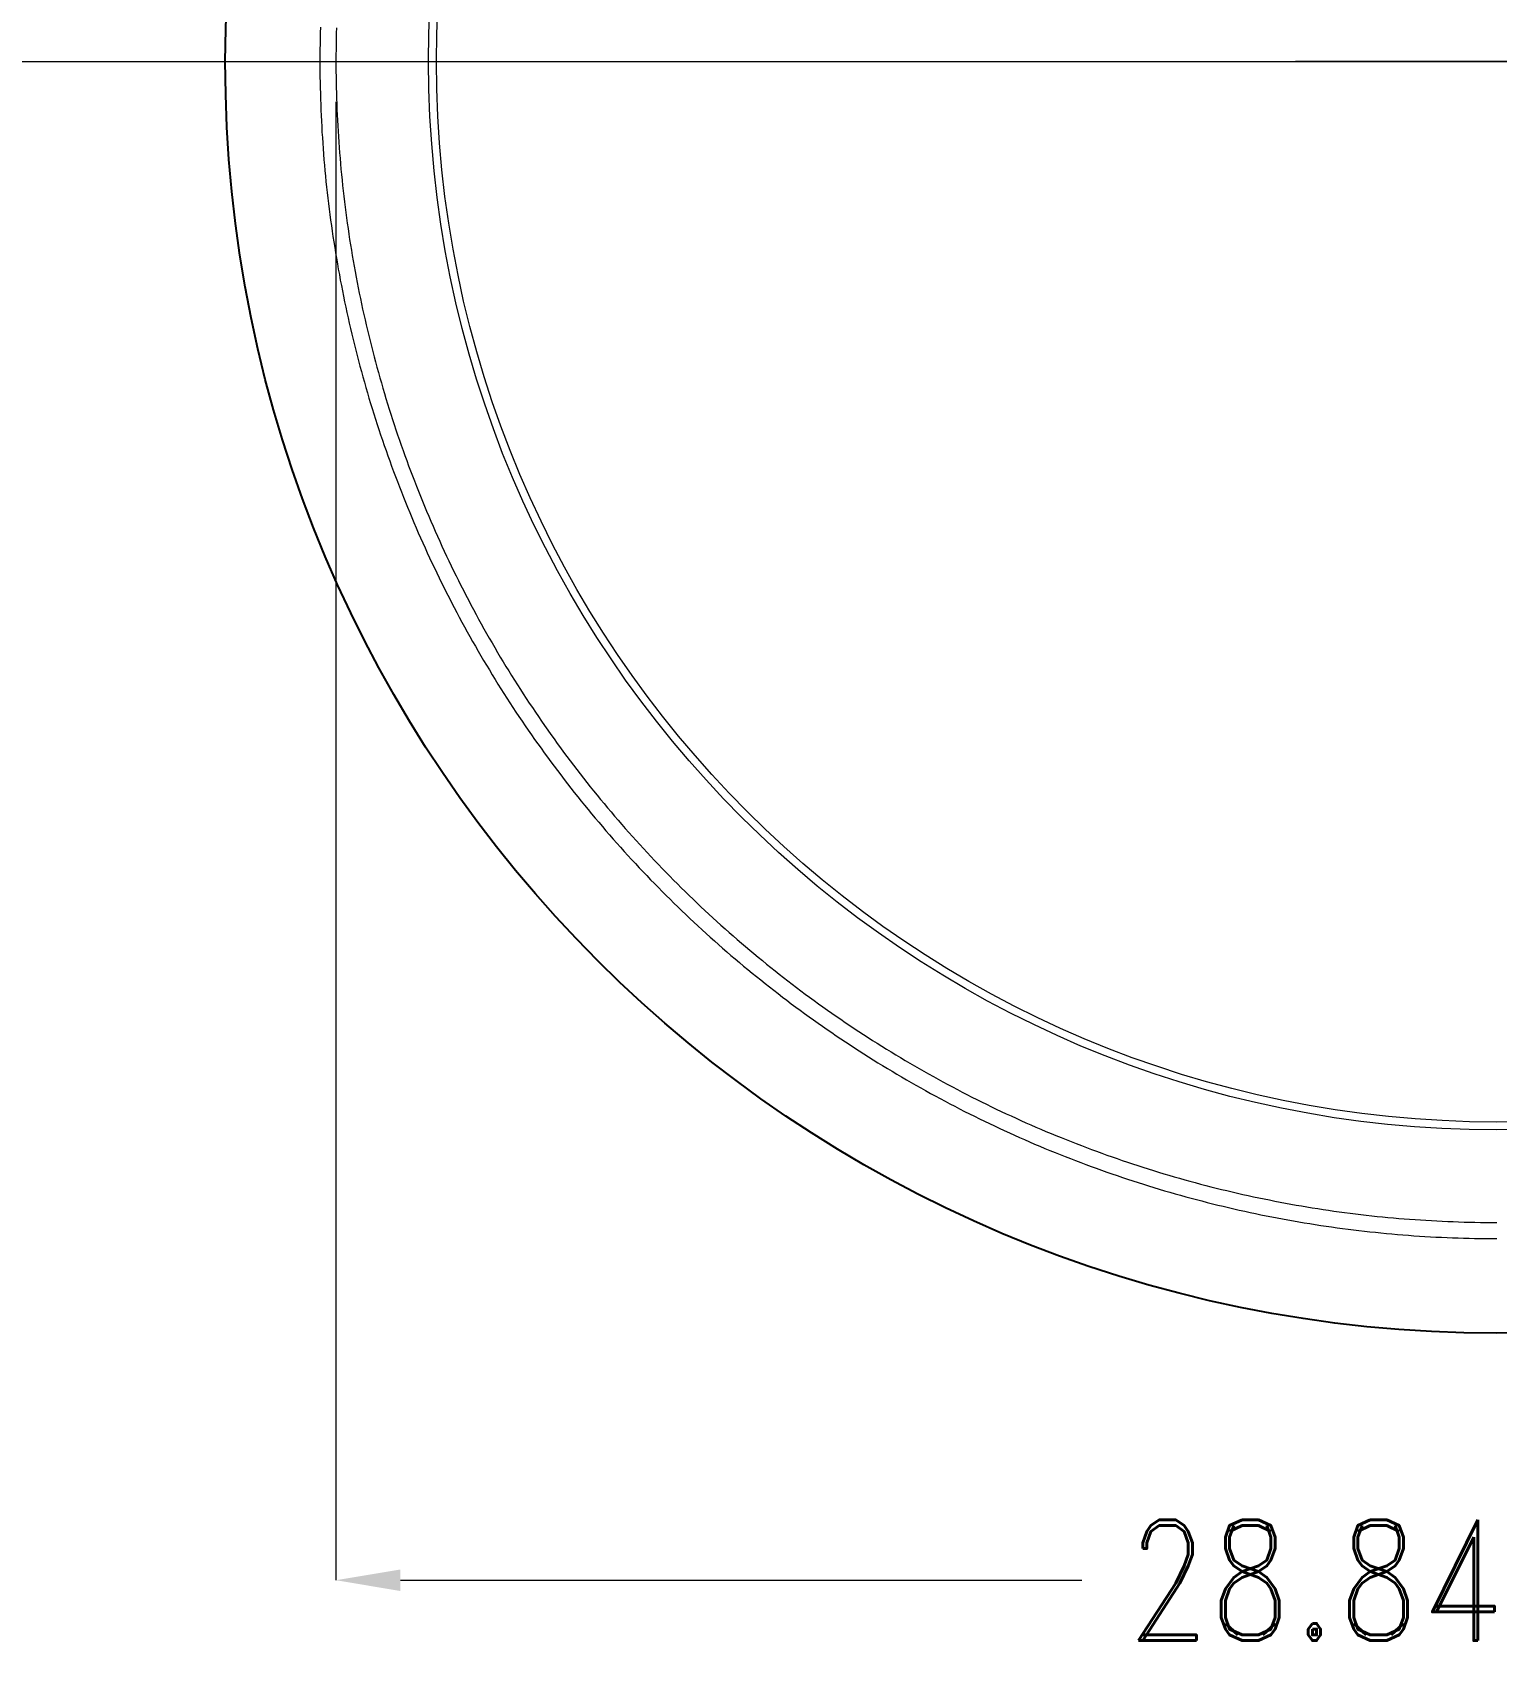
# Model space of a CAD drawing. Header units: millimetres. Extents: x 1403 to 2381, y 158 to 387.
# Drawn here: x 2254.2 to 2272.39, y 261.52 to 281.73 of the extents above; entities that cross this region are included whole.
import ezdxf
from ezdxf.lldxf.tags import DXFTag

# ---------------------------------------------------------------- set-up
doc = ezdxf.new("R2010")
doc.units = ezdxf.units.MM
doc.layers.get('0').update_dxf_attribs({"lineweight": 5})
doc.layers.get('Defpoints').update_dxf_attribs({"lineweight": 5})
doc.layers.add('COVER LENS', color=6, linetype='Continuous')
for name, color, linetype, lineweight in [('DIM', 3, 'Continuous', 5), ('Encap', 210, 'Continuous', 5), ('ITO', 2, 'Continuous', 5), ('lens', 6, 'Continuous', 13)]:
    doc.layers.add(name, color=color, linetype=linetype, lineweight=lineweight)
doc.styles.add('RD', font='ROMAND.shx', dxfattribs={"width": 0.8})
tags = doc.linetypes.add('CENTER', pattern=[0.6, 0.375, -0.075, 0.075, -0.075]).pattern_tags.tags
tags[10:11] = [DXFTag(74, 4), DXFTag(75, 0), DXFTag(340, '0'), DXFTag(46, 1.0), DXFTag(50, 0.0), DXFTag(44, 0.0), DXFTag(45, 0.0)]
tags[8:9] = [DXFTag(74, 4), DXFTag(75, 0), DXFTag(340, '0'), DXFTag(46, 1.0), DXFTag(50, 0.0), DXFTag(44, 0.0), DXFTag(45, 0.0)]
tags[6:7] = [DXFTag(74, 4), DXFTag(75, 0), DXFTag(340, '0'), DXFTag(46, 1.0), DXFTag(50, 0.0), DXFTag(44, 0.0), DXFTag(45, 0.0)]
tags[4:5] = [DXFTag(74, 4), DXFTag(75, 0), DXFTag(340, '0'), DXFTag(46, 1.0), DXFTag(50, 0.0), DXFTag(44, 0.0), DXFTag(45, 0.0)]
doc.dimstyles.new('DIM', dxfattribs={"dimtxt": 1.5, "dimasz": 0.8, "dimexe": 0, "dimexo": 0.5, "dimgap": 0.11, "dimtad": 0, "dimzin": 1, "dimdsep": 46, "dimtxsty": 'RD', "dimcen": 0, "dimclrd": 256, "dimclre": 256, "dimclrt": 256, "dimadec": 0, "dimazin": 0, "dimtm": 1e-09, "dimtfac": 1, "dimtofl": 0, "dimtmove": 0, "dimatfit": 3, "dimfxl": 1, "dimlwe": -1, "dimarcsym": 0})

# ---------------------------------------------------------------- blocks, each defined once
blk = doc.blocks.new('R104A3M-001-PNL-V01-C')
at = {"layer": 'Encap', "color": 1, "linetype": 'CENTER', "lineweight": 5, "ltscale": 0.5}
blk.add_line((241.255, 315.412), (288.641, 315.412), dxfattribs=at)
at = {"layer": 'Encap', "linetype": 'CENTER', "lineweight": 5}
blk.add_circle((264.948, 315.412), 13.175, dxfattribs=at)
at = {"layer": 'ITO', "linetype": 'Continuous', "lineweight": 5}
blk.add_lwpolyline([(250.33, 315.839), (250.329, 315.77), (250.327, 315.701), (250.326, 315.633), (250.325, 315.564), (250.324, 315.496), (250.324, 315.427), (250.324, 315.358), (250.325, 315.29), (250.325, 315.221), (250.326, 315.152), (250.328, 315.084), (250.33, 315.015), (250.332, 314.947), (250.334, 314.878), (250.337, 314.81), (250.34, 314.741), (250.343, 314.672), (250.347, 314.604), (250.35, 314.535), (250.355, 314.467), (250.359, 314.399), (250.364, 314.33), (250.369, 314.262), (250.375, 314.193), (250.381, 314.125), (250.387, 314.057), (250.394, 313.988), (250.4, 313.92), (250.408, 313.852), (250.415, 313.784), (250.423, 313.715), (250.431, 313.647), (250.439, 313.579), (250.448, 313.511), (250.457, 313.443), (250.467, 313.375), (250.476, 313.307), (250.486, 313.239), (250.497, 313.172), (250.508, 313.104), (250.518, 313.036), (250.53, 312.968), (250.541, 312.901), (250.553, 312.833), (250.566, 312.766), (250.578, 312.698), (250.591, 312.631), (250.604, 312.564), (250.618, 312.496), (250.632, 312.429), (250.646, 312.362), (250.66, 312.295), (250.675, 312.228), (250.69, 312.161), (250.706, 312.094), (250.721, 312.027), (250.737, 311.961), (250.754, 311.894), (250.77, 311.827), (250.787, 311.761), (250.805, 311.695), (250.822, 311.628), (250.84, 311.562), (250.858, 311.496), (250.877, 311.43), (250.896, 311.364), (250.915, 311.298), (250.934, 311.232), (250.954, 311.166), (250.974, 311.101), (250.995, 311.035), (251.015, 310.97), (251.036, 310.905), (251.058, 310.839), (251.079, 310.774), (251.101, 310.709), (251.123, 310.644), (251.146, 310.579), (251.169, 310.515), (251.192, 310.45), (251.215, 310.386), (251.239, 310.321), (251.263, 310.257), (251.287, 310.193), (251.312, 310.129), (251.337, 310.065), (251.362, 310.001), (251.388, 309.937), (251.414, 309.874), (251.44, 309.81), (251.466, 309.747), (251.493, 309.684), (251.52, 309.621), (251.547, 309.558), (251.575, 309.495), (251.603, 309.432), (251.631, 309.37), (251.659, 309.308), (251.688, 309.245), (251.717, 309.183), (251.747, 309.121), (251.776, 309.059), (251.806, 308.997), (251.836, 308.936), (251.867, 308.874), (251.898, 308.813), (251.929, 308.752), (251.96, 308.691), (251.992, 308.63), (252.024, 308.569), (252.056, 308.509), (252.089, 308.448), (252.122, 308.388), (252.155, 308.328), (252.188, 308.268), (252.222, 308.208), (252.256, 308.149), (252.29, 308.089), (252.324, 308.03), (252.359, 307.971), (252.394, 307.912), (252.43, 307.853), (252.465, 307.794), (252.501, 307.736), (252.537, 307.678), (252.574, 307.619), (252.61, 307.561), (252.647, 307.504), (252.684, 307.446), (252.722, 307.389), (252.76, 307.331), (252.798, 307.274), (252.836, 307.217), (252.875, 307.161), (252.914, 307.104), (252.953, 307.048), (252.992, 306.991), (253.032, 306.935), (253.072, 306.88), (253.112, 306.824), (253.152, 306.769), (253.193, 306.713), (253.234, 306.658), (253.275, 306.603), (253.317, 306.549), (253.358, 306.494), (253.4, 306.44), (253.442, 306.386), (253.485, 306.332), (253.528, 306.278), (253.571, 306.225), (253.614, 306.172), (253.657, 306.119), (253.701, 306.066), (253.745, 306.013), (253.789, 305.961), (253.834, 305.908), (253.878, 305.856), (253.923, 305.804), (253.969, 305.753), (254.014, 305.701), (254.06, 305.65), (254.106, 305.599), (254.152, 305.548), (254.198, 305.498), (254.245, 305.448), (254.292, 305.397), (254.339, 305.348), (254.386, 305.298), (254.434, 305.248), (254.482, 305.199), (254.53, 305.15), (254.578, 305.101), (254.626, 305.053), (254.675, 305.005), (254.724, 304.957), (254.773, 304.909), (254.823, 304.861), (254.872, 304.814), (254.922, 304.767), (254.972, 304.72), (255.022, 304.673), (255.073, 304.626), (255.124, 304.58), (255.174, 304.534), (255.226, 304.489), (255.277, 304.443), (255.329, 304.398), (255.38, 304.353), (255.432, 304.308), (255.485, 304.264), (255.537, 304.219), (255.59, 304.175), (255.642, 304.131), (255.695, 304.088), (255.749, 304.045), (255.802, 304.002), (255.856, 303.959), (255.91, 303.916), (255.964, 303.874), (256.018, 303.832), (256.072, 303.79), (256.127, 303.749), (256.182, 303.707), (256.237, 303.666), (256.292, 303.626), (256.347, 303.585), (256.403, 303.545), (256.459, 303.505), (256.515, 303.465), (256.571, 303.426), (256.627, 303.387), (256.684, 303.348), (256.74, 303.309), (256.797, 303.271), (256.854, 303.233), (256.912, 303.195), (256.969, 303.157), (257.027, 303.12), (257.084, 303.083), (257.142, 303.046), (257.2, 303.01), (257.259, 302.973), (257.317, 302.938), (257.376, 302.902), (257.434, 302.867), (257.493, 302.831), (257.553, 302.797), (257.612, 302.762), (257.671, 302.728), (257.731, 302.694), (257.791, 302.66), (257.85, 302.627), (257.911, 302.593), (257.971, 302.561), (258.031, 302.528), (258.092, 302.496), (258.152, 302.464), (258.213, 302.432), (258.274, 302.4), (258.335, 302.369), (258.397, 302.338), (258.458, 302.308), (258.52, 302.277), (258.581, 302.247), (258.643, 302.218), (258.705, 302.188), (258.767, 302.159), (258.829, 302.13), (258.892, 302.102), (258.954, 302.073), (259.017, 302.045), (259.08, 302.018), (259.143, 301.99), (259.206, 301.963), (259.269, 301.937), (259.332, 301.91), (259.396, 301.884), (259.459, 301.858), (259.523, 301.832), (259.587, 301.807), (259.65, 301.782), (259.714, 301.757), (259.779, 301.733), (259.843, 301.709), (259.907, 301.685), (259.972, 301.662), (260.036, 301.638), (260.101, 301.615), (260.166, 301.593), (260.231, 301.571), (260.296, 301.549), (260.361, 301.527), (260.426, 301.506), (260.491, 301.485), (260.557, 301.464), (260.622, 301.443), (260.688, 301.423), (260.753, 301.403), (260.819, 301.384), (260.885, 301.365), (260.951, 301.346), (261.017, 301.327), (261.083, 301.309), (261.149, 301.291), (261.216, 301.273), (261.282, 301.256), (261.348, 301.239), (261.415, 301.222), (261.482, 301.206), (261.548, 301.19), (261.615, 301.174), (261.682, 301.158), (261.749, 301.143), (261.816, 301.128), (261.883, 301.114), (261.95, 301.099), (262.017, 301.086), (262.084, 301.072), (262.152, 301.059), (262.219, 301.046), (262.287, 301.033), (262.354, 301.021), (262.422, 301.009), (262.489, 300.997), (262.557, 300.986), (262.625, 300.975), (262.692, 300.964), (262.76, 300.953), (262.828, 300.943), (262.896, 300.934), (262.964, 300.924), (263.032, 300.915), (263.1, 300.906), (263.168, 300.898), (263.236, 300.889), (263.304, 300.882), (263.372, 300.874), (263.441, 300.867), (263.509, 300.86), (263.577, 300.853), (263.646, 300.847), (263.714, 300.841), (263.782, 300.835), (263.851, 300.83), (263.919, 300.825), (263.988, 300.82), (264.056, 300.816), (264.125, 300.812), (264.193, 300.808), (264.262, 300.805), (264.33, 300.802), (264.399, 300.799), (264.467, 300.797), (264.536, 300.795), (264.604, 300.793), (264.673, 300.792), (264.742, 300.79), (264.81, 300.79), (264.879, 300.789), (264.947, 300.789)], dxfattribs=at)
blk = doc.blocks.new('R104A3M-001-Fom-V01-A')
at = {"layer": 'DIM', "color": 32, "lineweight": 5}
blk.add_lwpolyline([(-14.418, 0.42), (-14.42, 0.353), (-14.421, 0.285), (-14.422, 0.217), (-14.423, 0.15), (-14.424, 0.082), (-14.424, 0.015), (-14.424, -0.053), (-14.424, -0.121), (-14.423, -0.189), (-14.422, -0.256), (-14.42, -0.324), (-14.419, -0.392), (-14.417, -0.459), (-14.414, -0.527), (-14.412, -0.595), (-14.409, -0.662), (-14.406, -0.73), (-14.402, -0.797), (-14.398, -0.865), (-14.394, -0.932), (-14.389, -1), (-14.385, -1.067), (-14.379, -1.135), (-14.374, -1.202), (-14.368, -1.27), (-14.362, -1.337), (-14.356, -1.405), (-14.349, -1.472), (-14.342, -1.539), (-14.334, -1.606), (-14.327, -1.674), (-14.319, -1.741), (-14.31, -1.808), (-14.302, -1.875), (-14.293, -1.942), (-14.283, -2.009), (-14.274, -2.076), (-14.264, -2.143), (-14.254, -2.21), (-14.243, -2.277), (-14.232, -2.344), (-14.221, -2.41), (-14.21, -2.477), (-14.198, -2.544), (-14.186, -2.61), (-14.173, -2.677), (-14.161, -2.743), (-14.148, -2.81), (-14.134, -2.876), (-14.121, -2.942), (-14.107, -3.009), (-14.093, -3.075), (-14.078, -3.141), (-14.063, -3.207), (-14.048, -3.273), (-14.032, -3.339), (-14.017, -3.404), (-14, -3.47), (-13.984, -3.536), (-13.967, -3.601), (-13.95, -3.667), (-13.933, -3.732), (-13.915, -3.798), (-13.897, -3.863), (-13.879, -3.928), (-13.86, -3.993), (-13.841, -4.058), (-13.822, -4.123), (-13.803, -4.188), (-13.783, -4.253), (-13.763, -4.317), (-13.742, -4.382), (-13.722, -4.446), (-13.701, -4.51), (-13.679, -4.575), (-13.658, -4.639), (-13.636, -4.703), (-13.614, -4.767), (-13.591, -4.831), (-13.568, -4.894), (-13.545, -4.958), (-13.522, -5.021), (-13.498, -5.085), (-13.474, -5.148), (-13.45, -5.211), (-13.425, -5.274), (-13.4, -5.337), (-13.375, -5.4), (-13.35, -5.463), (-13.324, -5.525), (-13.298, -5.588), (-13.271, -5.65), (-13.245, -5.712), (-13.218, -5.774), (-13.191, -5.836), (-13.163, -5.898), (-13.135, -5.96), (-13.107, -6.021), (-13.079, -6.083), (-13.05, -6.144), (-13.021, -6.205), (-12.992, -6.266), (-12.962, -6.327), (-12.932, -6.388), (-12.902, -6.448), (-12.872, -6.509), (-12.841, -6.569), (-12.81, -6.629), (-12.779, -6.689), (-12.747, -6.749), (-12.716, -6.809), (-12.684, -6.869), (-12.651, -6.928), (-12.619, -6.987), (-12.586, -7.046), (-12.553, -7.105), (-12.519, -7.164), (-12.485, -7.223), (-12.451, -7.281), (-12.417, -7.34), (-12.382, -7.398), (-12.347, -7.456), (-12.312, -7.514), (-12.277, -7.571), (-12.241, -7.629), (-12.205, -7.686), (-12.169, -7.743), (-12.133, -7.8), (-12.096, -7.857), (-12.059, -7.914), (-12.022, -7.97), (-11.984, -8.027), (-11.946, -8.083), (-11.908, -8.139), (-11.87, -8.195), (-11.832, -8.25), (-11.793, -8.306), (-11.754, -8.361), (-11.714, -8.416), (-11.675, -8.471), (-11.635, -8.526), (-11.595, -8.58), (-11.554, -8.634), (-11.514, -8.688), (-11.473, -8.742), (-11.431, -8.796), (-11.39, -8.85), (-11.348, -8.903), (-11.307, -8.956), (-11.264, -9.009), (-11.222, -9.062), (-11.179, -9.114), (-11.136, -9.167), (-11.093, -9.219), (-11.05, -9.271), (-11.006, -9.322), (-10.962, -9.374), (-10.918, -9.425), (-10.874, -9.477), (-10.83, -9.527), (-10.785, -9.578), (-10.74, -9.629), (-10.694, -9.679), (-10.649, -9.729), (-10.603, -9.779), (-10.557, -9.828), (-10.511, -9.878), (-10.464, -9.927), (-10.418, -9.976), (-10.371, -10.025), (-10.324, -10.073), (-10.276, -10.122), (-10.229, -10.17), (-10.181, -10.218), (-10.133, -10.265), (-10.084, -10.313), (-10.036, -10.36), (-9.987, -10.407), (-9.938, -10.454), (-9.889, -10.5), (-9.84, -10.546), (-9.79, -10.592), (-9.74, -10.638), (-9.69, -10.684), (-9.64, -10.729), (-9.59, -10.774), (-9.539, -10.819), (-9.488, -10.864), (-9.437, -10.908), (-9.386, -10.952), (-9.334, -10.996), (-9.283, -11.04), (-9.231, -11.083), (-9.179, -11.127), (-9.126, -11.169), (-9.074, -11.212), (-9.021, -11.255), (-8.968, -11.297), (-8.915, -11.339), (-8.862, -11.38), (-8.808, -11.422), (-8.755, -11.463), (-8.701, -11.504), (-8.647, -11.545), (-8.592, -11.585), (-8.538, -11.625), (-8.483, -11.665), (-8.429, -11.705), (-8.373, -11.744), (-8.318, -11.784), (-8.263, -11.822), (-8.207, -11.861), (-8.151, -11.899), (-8.096, -11.938), (-8.039, -11.975), (-7.983, -12.013), (-7.927, -12.05), (-7.87, -12.087), (-7.813, -12.124), (-7.756, -12.161), (-7.699, -12.197), (-7.642, -12.233), (-7.584, -12.269), (-7.527, -12.304), (-7.469, -12.339), (-7.411, -12.374), (-7.353, -12.409), (-7.295, -12.443), (-7.236, -12.477), (-7.177, -12.511), (-7.119, -12.545), (-7.06, -12.578), (-7.001, -12.611), (-6.941, -12.643), (-6.882, -12.676), (-6.822, -12.708), (-6.763, -12.74), (-6.703, -12.772), (-6.643, -12.803), (-6.583, -12.834), (-6.522, -12.865), (-6.462, -12.895), (-6.402, -12.925), (-6.341, -12.955), (-6.28, -12.985), (-6.219, -13.014), (-6.158, -13.043), (-6.096, -13.072), (-6.035, -13.1), (-5.974, -13.128), (-5.912, -13.156), (-5.85, -13.184), (-5.788, -13.211), (-5.726, -13.238), (-5.664, -13.265), (-5.602, -13.291), (-5.539, -13.318), (-5.477, -13.343), (-5.414, -13.369), (-5.351, -13.394), (-5.288, -13.419), (-5.225, -13.444), (-5.162, -13.468), (-5.099, -13.492), (-5.036, -13.516), (-4.972, -13.539), (-4.909, -13.563), (-4.845, -13.586), (-4.781, -13.608), (-4.717, -13.63), (-4.653, -13.652), (-4.589, -13.674), (-4.525, -13.695), (-4.461, -13.716), (-4.396, -13.737), (-4.332, -13.758), (-4.267, -13.778), (-4.202, -13.798), (-4.138, -13.817), (-4.073, -13.837), (-4.008, -13.856), (-3.943, -13.874), (-3.878, -13.893), (-3.812, -13.91), (-3.747, -13.928), (-3.682, -13.946), (-3.616, -13.963), (-3.551, -13.98), (-3.485, -13.996), (-3.419, -14.012), (-3.353, -14.028), (-3.288, -14.044), (-3.222, -14.059), (-3.156, -14.074), (-3.09, -14.089), (-3.023, -14.103), (-2.957, -14.117), (-2.891, -14.131), (-2.825, -14.144), (-2.758, -14.157), (-2.692, -14.17), (-2.625, -14.183), (-2.559, -14.195), (-2.492, -14.207), (-2.425, -14.218), (-2.359, -14.229), (-2.292, -14.24), (-2.225, -14.251), (-2.158, -14.261), (-2.091, -14.271), (-2.024, -14.281), (-1.957, -14.29), (-1.89, -14.299), (-1.823, -14.308), (-1.756, -14.316), (-1.689, -14.324), (-1.622, -14.332), (-1.554, -14.339), (-1.487, -14.347), (-1.42, -14.353), (-1.352, -14.36), (-1.285, -14.366), (-1.217, -14.372), (-1.15, -14.377), (-1.083, -14.383), (-1.015, -14.388), (-0.948, -14.392), (-0.88, -14.396), (-0.812, -14.4), (-0.745, -14.404), (-0.677, -14.407), (-0.61, -14.41), (-0.542, -14.413), (-0.474, -14.416), (-0.407, -14.418), (-0.339, -14.419), (-0.271, -14.421), (-0.204, -14.422), (-0.136, -14.423), (-0.068, -14.423), (-0.001, -14.423)], dxfattribs=at)
blk = doc.blocks.new('*D46')
at = {"layer": 'Defpoints', "color": 0, "lineweight": 5, "transparency": 16777216}
for p in [(2257.968, 281.371), (2286.81, 281.168), (2286.81, 262.503)]:
    blk.add_point(p, dxfattribs=at)
at = {"layer": 'DIM', "lineweight": 5, "transparency": 16777216}
for p, q in [((2257.968, 280.871), (2257.968, 262.503)), ((2286.81, 280.668), (2286.81, 262.503)), ((2258.768, 262.503), (2267.236, 262.503)), ((2286.01, 262.503), (2277.799, 262.503))]:
    blk.add_line(p, q, dxfattribs=at)
for points in [[(2258.768, 262.636), (2258.768, 262.369), (2257.968, 262.503)], [(2286.01, 262.636), (2286.01, 262.369), (2286.81, 262.503)]]:
    blk.add_solid(points, dxfattribs=at)
at = {"layer": 'DIM', "lineweight": 5, "transparency": 16777216, "insert": (2272.518, 262.503), "char_height": 1.5, "attachment_point": 5, "style": 'RD'}
blk.add_mtext('28.84%%P0.15', dxfattribs=at)
blk = doc.blocks.new('R104A3M-011-SW1147H-CVL-V01-C')
at = {"color": 1, "linetype": 'CENTER', "lineweight": 5}
blk.add_line((2031.092, 314.398), (2026.092, 314.398), dxfattribs=at)
at = {"layer": 'COVER LENS'}
blk.add_circle((2028.592, 314.398), 15.8, dxfattribs=at)
at = {"layer": 'lens', "color": 1, "lineweight": 5}
blk.add_circle((2028.592, 314.398), 13.274, dxfattribs=at)

msp = doc.modelspace()

# ---------------------------------------------------------------- block references
at = {"lineweight": 5}
msp.add_blockref('R104A3M-001-Fom-V01-A', (2272.3922, 281.3708), dxfattribs=at)
at = {"layer": 'DIM', "lineweight": 5}
msp.add_blockref('R104A3M-011-SW1147H-CVL-V01-C', (243.8007, -33.0275), dxfattribs=at)
at = {"layer": 'ITO', "lineweight": 5}
msp.add_blockref('R104A3M-001-PNL-V01-C', (2007.444, -34.0415), dxfattribs=at)

# ---------------------------------------------------------------- dimensions: what is measured, and where the dimension line sits
at = {"layer": 'DIM', "lineweight": 5}
dim = msp.add_linear_dim(base=(2286.8096, 262.5028), p1=(2257.9682, 281.3708), p2=(2286.8096, 281.1676), text='<>%%P0.15', dimstyle='DIM', override={"dimfxl": 0.8, "dimlwd": 5, "dimlwe": 5, "dimarcsym": 1}, dxfattribs=at)
dim.commit()
dim.dimension.update_dxf_attribs({"geometry": '*D46', "text_midpoint": (2272.5176, 262.5028), "dimtype": 160})

doc.saveas('drawing.dxf')
